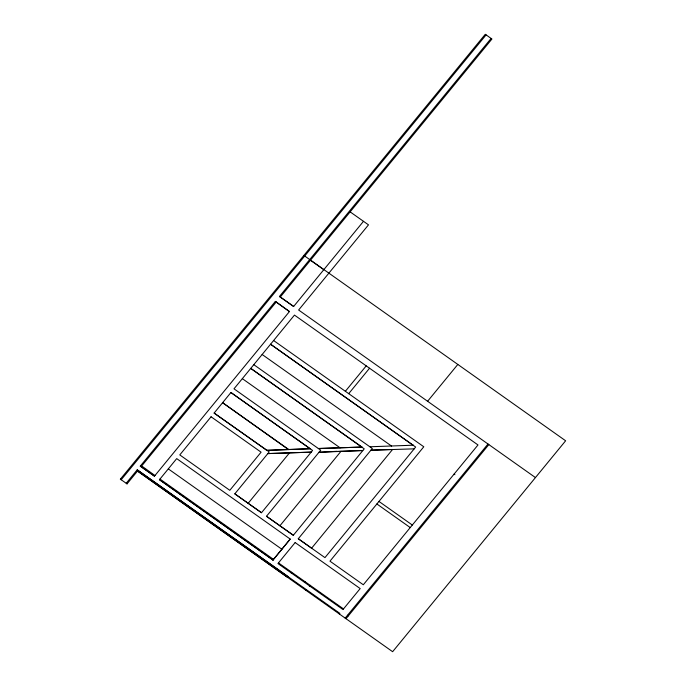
<?xml version="1.0" encoding="UTF-8"?>
<svg xmlns="http://www.w3.org/2000/svg" width="686" height="686" viewBox="0 0 686 686"><rect width="100%" height="100%" fill="white"/><g stroke="black" fill="none" stroke-linecap="round" stroke-linejoin="round"><path stroke-width="1.03" d="M127.039 483.879L126.258 483.176L137.209 469.833L288.129 576.617L287.545 577.363L137.517 471.059L127.039 483.879L120.367 479.162L121.199 479.746L486.1 34.892M137.209 469.833L339.853 613.37L339.338 614.004M137.517 471.059L392.624 651.7L565.633 440.781L303.864 255.415L304.635 256.11M140.278 466.128L154.453 476.161L140.278 466.128L275.352 301.42L289.466 311.564L275.352 301.42M154.976 475.527L141.693 465.974L276.124 302.123M159.452 479.694L273.011 560.042L159.452 479.694L176.714 458.617L290.212 539.076L273.011 560.042M159.975 479.06L273.534 559.407M168.319 468.898L281.869 549.237M214.126 413.075L269.221 451.903L234.818 493.851L261.495 512.725L312.584 450.445L230.925 392.521L310.226 448.781L266.803 450.35L214.126 413.075L230.925 392.521M279.459 296.446L293.634 306.479L279.459 296.446L491.099 38.433M280.291 297.038L491.939 39.016L485.268 34.3L120.367 479.162M242.338 378.655L340.136 447.847M309.643 259.651L323.818 269.684M253.803 364.669L372.301 448.507L298.281 538.75L324.958 557.632L415.665 447.049L270.55 344.226L413.212 445.317M262.146 354.499L391.603 446.097M234.818 493.851L261.495 512.725M248.152 503.292L289.423 452.974M266.803 450.35L310.286 448.67M266.502 516.266L293.342 535.26L266.502 516.266L320.714 450.179L233.995 388.816L294.466 315.097L477.996 444.957L363.314 584.772L329.966 561.174L423.794 446.775L273.611 340.522M279.922 525.768L341.002 451.294M336.552 451.431L362.808 450.522L318.981 452.288L336.612 451.319M290.212 539.076L273.071 559.93M298.281 538.75L311.615 548.191L392.564 449.467L370.886 450.196L414.19 448.85M361.951 447.066L318.373 448.515L361.951 447.066L250.733 368.373L364.232 448.833L293.342 535.26M370.054 446.766L413.272 445.205M154.453 476.161L289.526 311.453M293.634 306.479L363.486 221.321M345.367 391.286L366.221 365.87M348.702 393.653L369.557 368.228M427.61 401.267L457.794 364.472M291.198 572.913L291.713 572.278M304.627 582.414L305.15 581.779M305.982 590.406L306.505 589.771M309.326 586.324L310.149 585.321M345.169 618.129L488.003 444.005M346.01 618.721L488.835 444.588M350.143 211.88L368.493 224.854L298.633 310.021L535.457 477.576M454.081 474.112L454.912 474.703M378.964 501.432L412.312 525.03M376.88 503.97L410.228 527.568M288.6 449.399L222.59 402.691L288.489 449.622M278.465 562.897L343.506 608.919M347.528 615.256L348.359 615.848M267.806 453.592L311.17 452.134L267.806 453.592M211.065 416.779L179.783 454.912L229.81 490.31L261.092 452.177L211.065 416.779M295.151 542.566L277.95 563.54L342.983 609.554L360.184 588.579L295.151 542.566"/></g></svg>
